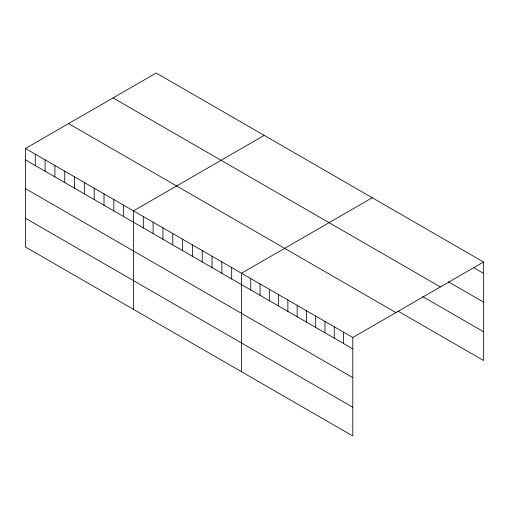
<?xml version="1.0" encoding="UTF-8"?>
<svg xmlns="http://www.w3.org/2000/svg" width="509" height="509" viewBox="0 0 509 509"><rect width="100%" height="100%" fill="white"/><g stroke="black" fill="none" stroke-linecap="round" stroke-linejoin="round"><path stroke-width="0.76" d="M25.45 148.513L352.794 337.499L352.794 435.978L25.45 246.992L25.45 148.513L156.206 73.022L483.55 262.008L483.55 360.487L398.089 311.152M264.228 135.388L133.473 210.879L133.473 309.357M372.251 197.753L241.495 273.244L241.495 371.723M352.794 337.499L483.55 262.008M474.273 268.014L483.55 273.371M448.435 281.846L483.55 302.117M113.055 97.932L440.4 286.923M422.604 296.55L483.55 331.741M68.6 123.598L395.945 312.59M25.45 159.871L352.794 348.862M25.45 188.623L352.794 377.608M25.45 218.24L352.794 407.232M343.518 332.148L343.518 343.505M334.241 326.791L334.241 338.148M324.971 321.44L324.971 332.797M315.695 316.083L315.695 327.44M306.418 310.725L306.418 322.089M297.148 305.375L297.148 316.732M287.871 300.017L287.871 311.374M278.595 294.66L278.595 306.024M269.318 289.309L269.318 300.666M260.048 283.952L260.048 295.315M250.772 278.601L250.772 289.958M231.678 267.575L231.678 278.932M221.854 261.906L221.854 273.263M212.037 256.237L212.037 267.594M202.213 250.568L202.213 261.925M192.396 244.899L192.396 256.256M182.572 239.224L182.572 250.587M172.755 233.555L172.755 244.918M162.937 227.886L162.937 239.243M153.114 222.217L153.114 233.574M143.296 216.548L143.296 227.905M123.655 205.21L123.655 216.567M113.831 199.541L113.831 210.898M104.014 193.865L104.014 205.229M94.19 188.196L94.19 199.56M84.373 182.527L84.373 193.891M74.549 176.858L74.549 188.215M64.732 171.189L64.732 182.546M54.908 165.52L54.908 176.877M45.091 159.851L45.091 171.209M35.267 154.182L35.267 165.54"/></g></svg>
